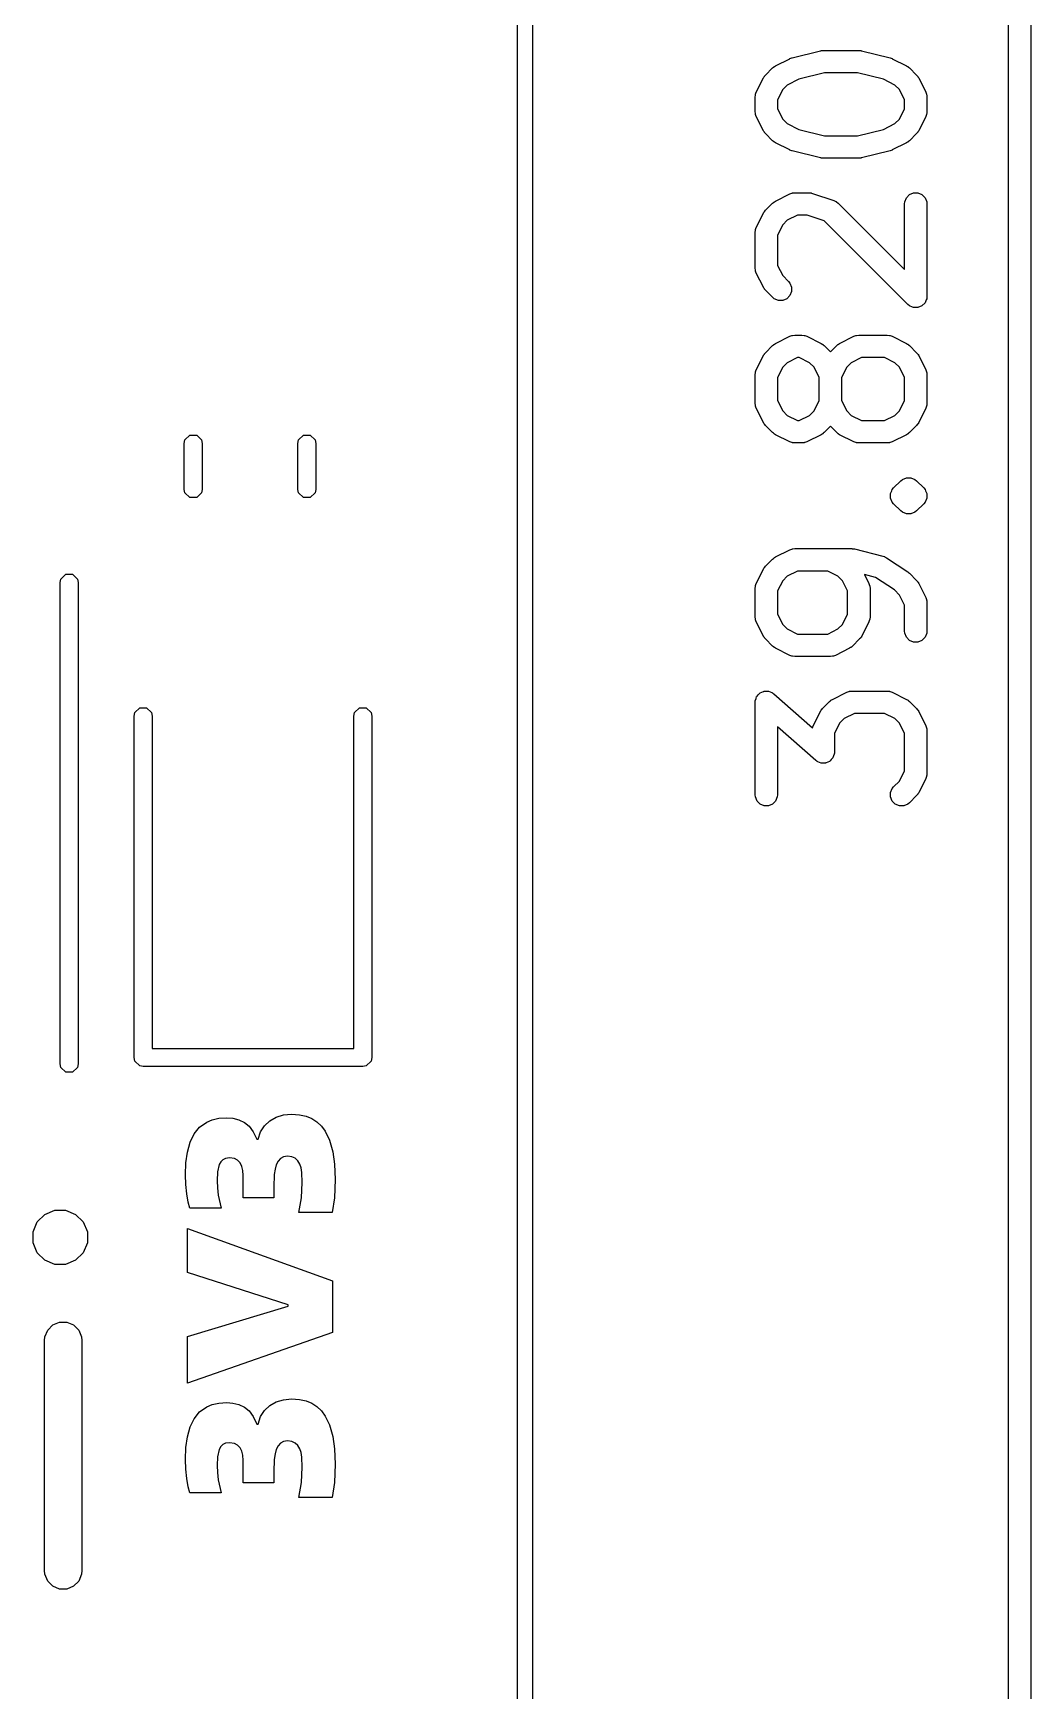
# Model space of a CAD drawing. Header units: inches. Extents: x 5.01 to 6.93, y -5.96 to -2.38.
# Drawn here: x 6.6392 to 6.9021, y -5.0615 to -4.6249 of the extents above; entities that cross this region are included whole.
import ezdxf

# ---------------------------------------------------------------- set-up
doc = ezdxf.new("R2010")
doc.units = ezdxf.units.IN
doc.header["$MEASUREMENT"] = 0
doc.layers.add('F.Silkscreen', color=41, linetype='CONTINUOUS', true_color=0xf2eda1)

msp = doc.modelspace()

# ---------------------------------------------------------------- linework, layer by layer
at = {"layer": 'F.Silkscreen', "linetype": 'CONTINUOUS'}
for p, q in [((6.76682, -5.43027), (6.76682, -2.47751)), ((6.77075, -2.47751), (6.77075, -5.43027)), ((6.89615, -5.41358), (6.89615, -3.87)), ((6.90206, -3.87), (6.90206, -5.41358)), ((6.83479, -4.63352), (6.83854, -4.63165)), ((6.83854, -4.63165), (6.83858, -4.63163)), ((6.83858, -4.63163), (6.8386, -4.63162)), ((6.8386, -4.63162), (6.83884, -4.63153)), ((6.83884, -4.63153), (6.83908, -4.63144)), ((6.83908, -4.63144), (6.8391, -4.63144)), ((6.8391, -4.63144), (6.83915, -4.63142)), ((6.83915, -4.63142), (6.84665, -4.62955)), ((6.84665, -4.62955), (6.84675, -4.62953)), ((6.84675, -4.62953), (6.84679, -4.62952)), ((6.84679, -4.62952), (6.847, -4.6295)), ((6.847, -4.6295), (6.84722, -4.62946)), ((6.84722, -4.62946), (6.84726, -4.62947)), ((6.84726, -4.62947), (6.84736, -4.62946)), ((6.84736, -4.62946), (6.85674, -4.62946)), ((6.85674, -4.62946), (6.85684, -4.62947)), ((6.85684, -4.62947), (6.85688, -4.62946)), ((6.85688, -4.62946), (6.8571, -4.6295)), ((6.8571, -4.6295), (6.85731, -4.62952)), ((6.85731, -4.62952), (6.85735, -4.62953)), ((6.85735, -4.62953), (6.85745, -4.62955)), ((6.85745, -4.62955), (6.86495, -4.63142)), ((6.86495, -4.63142), (6.86499, -4.63144)), ((6.86499, -4.63144), (6.86502, -4.63144)), ((6.86502, -4.63144), (6.86525, -4.63153)), ((6.86525, -4.63153), (6.8655, -4.63162)), ((6.8655, -4.63162), (6.86551, -4.63163)), ((6.86551, -4.63163), (6.86556, -4.63165)), ((6.86556, -4.63165), (6.86931, -4.63352)), ((6.82972, -4.64047), (6.8316, -4.63672)), ((6.8316, -4.63672), (6.83175, -4.63647)), ((6.83175, -4.63647), (6.83178, -4.6364)), ((6.83178, -4.6364), (6.83185, -4.63632)), ((6.83185, -4.63632), (6.83191, -4.63623)), ((6.83191, -4.63623), (6.83197, -4.63618)), ((6.83197, -4.63618), (6.83215, -4.63595)), ((6.83215, -4.63595), (6.83403, -4.63408)), ((6.83403, -4.63408), (6.83425, -4.63389)), ((6.83425, -4.63389), (6.8343, -4.63383)), ((6.8343, -4.63383), (6.83439, -4.63377)), ((6.83439, -4.63377), (6.83447, -4.63371)), ((6.83447, -4.63371), (6.83455, -4.63368)), ((6.83455, -4.63368), (6.83479, -4.63352)), ((6.84773, -4.63537), (6.84089, -4.63707)), ((6.85637, -4.63537), (6.84773, -4.63537)), ((6.8632, -4.63707), (6.85637, -4.63537)), ((6.86931, -4.63352), (6.86955, -4.63368)), ((6.86955, -4.63368), (6.86963, -4.63371)), ((6.86963, -4.63371), (6.86971, -4.63377)), ((6.86971, -4.63377), (6.8698, -4.63383)), ((6.8698, -4.63383), (6.86985, -4.63389)), ((6.86985, -4.63389), (6.87007, -4.63408)), ((6.87007, -4.63408), (6.87195, -4.63595)), ((6.87195, -4.63595), (6.87213, -4.63618)), ((6.87213, -4.63618), (6.87219, -4.63623)), ((6.87219, -4.63623), (6.87225, -4.63632)), ((6.87225, -4.63632), (6.87231, -4.6364)), ((6.87231, -4.6364), (6.87234, -4.63647)), ((6.87234, -4.63647), (6.8725, -4.63672)), ((6.8725, -4.63672), (6.87438, -4.64047)), ((6.82947, -4.64121), (6.82951, -4.64111)), ((6.82951, -4.64111), (6.82952, -4.64101)), ((6.82952, -4.64101), (6.82972, -4.64047)), ((6.83667, -4.63979), (6.83532, -4.64248)), ((6.83786, -4.63859), (6.83667, -4.63979)), ((6.84089, -4.63707), (6.83786, -4.63859)), ((6.86624, -4.63859), (6.8632, -4.63707)), ((6.86743, -4.63979), (6.86624, -4.63859)), ((6.86878, -4.64248), (6.86743, -4.63979)), ((6.87438, -4.64047), (6.87458, -4.64101)), ((6.87458, -4.64101), (6.87459, -4.64111)), ((6.87459, -4.64111), (6.87463, -4.64121)), ((6.82941, -4.64179), (6.82947, -4.64121)), ((6.82941, -4.64554), (6.82941, -4.64179)), ((6.83532, -4.64248), (6.83532, -4.64484)), ((6.83532, -4.64484), (6.83667, -4.64754)), ((6.86743, -4.64754), (6.86878, -4.64484)), ((6.86878, -4.64484), (6.86878, -4.64248)), ((6.87463, -4.64121), (6.87469, -4.64179)), ((6.87469, -4.64179), (6.87469, -4.64554)), ((6.82947, -4.64611), (6.82941, -4.64554)), ((6.82951, -4.64621), (6.82947, -4.64611)), ((6.82952, -4.64632), (6.82951, -4.64621)), ((6.82972, -4.64686), (6.82952, -4.64632)), ((6.8316, -4.65061), (6.82972, -4.64686)), ((6.83667, -4.64754), (6.83786, -4.64873)), ((6.83786, -4.64873), (6.84089, -4.65025)), ((6.8632, -4.65025), (6.86624, -4.64873)), ((6.86624, -4.64873), (6.86743, -4.64754)), ((6.87438, -4.64686), (6.8725, -4.65061)), ((6.87458, -4.64632), (6.87438, -4.64686)), ((6.87459, -4.64621), (6.87458, -4.64632)), ((6.87463, -4.64611), (6.87459, -4.64621)), ((6.87469, -4.64554), (6.87463, -4.64611)), ((6.83175, -4.65086), (6.8316, -4.65061)), ((6.83178, -4.65093), (6.83175, -4.65086)), ((6.83185, -4.65101), (6.83178, -4.65093)), ((6.83191, -4.6511), (6.83185, -4.65101)), ((6.83197, -4.65115), (6.83191, -4.6511)), ((6.83215, -4.65137), (6.83197, -4.65115)), ((6.83403, -4.65325), (6.83215, -4.65137)), ((6.83425, -4.65344), (6.83403, -4.65325)), ((6.8343, -4.65349), (6.83425, -4.65344)), ((6.83439, -4.65355), (6.8343, -4.65349)), ((6.83447, -4.65362), (6.83439, -4.65355)), ((6.83455, -4.65365), (6.83447, -4.65362)), ((6.83479, -4.6538), (6.83455, -4.65365)), ((6.83854, -4.65568), (6.83479, -4.6538)), ((6.84089, -4.65025), (6.84773, -4.65196)), ((6.84773, -4.65196), (6.85637, -4.65196)), ((6.85637, -4.65196), (6.8632, -4.65025)), ((6.86931, -4.6538), (6.86556, -4.65568)), ((6.86955, -4.65365), (6.86931, -4.6538)), ((6.86963, -4.65362), (6.86955, -4.65365)), ((6.86971, -4.65355), (6.86963, -4.65362)), ((6.8698, -4.65349), (6.86971, -4.65355)), ((6.86985, -4.65344), (6.8698, -4.65349)), ((6.87007, -4.65325), (6.86985, -4.65344)), ((6.87195, -4.65137), (6.87007, -4.65325)), ((6.87213, -4.65115), (6.87195, -4.65137)), ((6.87219, -4.6511), (6.87213, -4.65115)), ((6.87225, -4.65101), (6.87219, -4.6511)), ((6.87231, -4.65093), (6.87225, -4.65101)), ((6.87234, -4.65086), (6.87231, -4.65093)), ((6.8725, -4.65061), (6.87234, -4.65086)), ((6.83858, -4.65569), (6.83854, -4.65568)), ((6.8386, -4.65571), (6.83858, -4.65569)), ((6.83884, -4.65579), (6.8386, -4.65571)), ((6.83908, -4.65588), (6.83884, -4.65579)), ((6.8391, -4.65589), (6.83908, -4.65588)), ((6.83915, -4.6559), (6.8391, -4.65589)), ((6.84665, -4.65778), (6.83915, -4.6559)), ((6.84675, -4.65779), (6.84665, -4.65778)), ((6.84679, -4.65781), (6.84675, -4.65779)), ((6.847, -4.65783), (6.84679, -4.65781)), ((6.84722, -4.65786), (6.847, -4.65783)), ((6.84726, -4.65785), (6.84722, -4.65786)), ((6.84736, -4.65786), (6.84726, -4.65785)), ((6.85674, -4.65786), (6.84736, -4.65786)), ((6.85684, -4.65785), (6.85674, -4.65786)), ((6.85688, -4.65786), (6.85684, -4.65785)), ((6.8571, -4.65783), (6.85688, -4.65786)), ((6.85731, -4.65781), (6.8571, -4.65783)), ((6.85735, -4.65779), (6.85731, -4.65781)), ((6.85745, -4.65778), (6.85735, -4.65779)), ((6.86495, -4.6559), (6.85745, -4.65778)), ((6.86499, -4.65589), (6.86495, -4.6559)), ((6.86502, -4.65588), (6.86499, -4.65589)), ((6.86525, -4.65579), (6.86502, -4.65588)), ((6.8655, -4.65571), (6.86525, -4.65579)), ((6.86551, -4.65569), (6.8655, -4.65571)), ((6.86556, -4.65568), (6.86551, -4.65569)), ((6.83479, -4.66914), (6.83854, -4.66727)), ((6.83854, -4.66727), (6.83908, -4.66706)), ((6.83908, -4.66706), (6.83919, -4.66705)), ((6.83919, -4.66705), (6.83929, -4.66701)), ((6.83929, -4.66701), (6.83986, -4.66696)), ((6.83986, -4.66696), (6.84361, -4.66696)), ((6.84361, -4.66696), (6.8439, -4.66699)), ((6.8439, -4.66699), (6.84398, -4.66698)), ((6.84398, -4.66698), (6.84408, -4.667)), ((6.84408, -4.667), (6.84419, -4.66701)), ((6.84419, -4.66701), (6.84426, -4.66704)), ((6.84426, -4.66704), (6.84455, -4.66711)), ((6.84455, -4.66711), (6.85017, -4.66898)), ((6.87009, -4.66745), (6.87116, -4.66701)), ((6.87116, -4.66701), (6.87231, -4.66701)), ((6.87231, -4.66701), (6.87337, -4.66745)), ((6.83197, -4.6718), (6.83215, -4.67157)), ((6.83215, -4.67157), (6.83403, -4.6697)), ((6.83403, -4.6697), (6.83425, -4.66951)), ((6.83425, -4.66951), (6.8343, -4.66945)), ((6.8343, -4.66945), (6.83439, -4.6694)), ((6.83439, -4.6694), (6.83447, -4.66933)), ((6.83447, -4.66933), (6.83455, -4.6693)), ((6.83455, -4.6693), (6.83479, -4.66914)), ((6.85017, -4.66898), (6.8507, -4.66922)), ((6.8507, -4.66922), (6.85078, -4.66929)), ((6.85078, -4.66929), (6.85088, -4.66933)), ((6.85088, -4.66933), (6.85133, -4.6697)), ((6.85133, -4.6697), (6.86878, -4.68715)), ((6.86878, -4.66991), (6.86884, -4.66933)), ((6.86878, -4.68715), (6.86878, -4.66991)), ((6.86884, -4.66933), (6.86928, -4.66827)), ((6.86928, -4.66827), (6.87009, -4.66745)), ((6.87337, -4.66745), (6.87419, -4.66827)), ((6.87419, -4.66827), (6.87463, -4.66933)), ((6.87463, -4.66933), (6.87469, -4.66991)), ((6.87469, -4.66991), (6.87469, -4.69428)), ((6.82972, -4.67609), (6.8316, -4.67234)), ((6.8316, -4.67234), (6.83175, -4.67209)), ((6.83175, -4.67209), (6.83178, -4.67202)), ((6.83178, -4.67202), (6.83185, -4.67194)), ((6.83185, -4.67194), (6.83191, -4.67185)), ((6.83191, -4.67185), (6.83197, -4.6718)), ((6.83667, -4.67541), (6.83532, -4.67811)), ((6.83786, -4.67421), (6.83667, -4.67541)), ((6.84056, -4.67286), (6.83786, -4.67421)), ((6.84313, -4.67286), (6.84056, -4.67286)), ((6.84764, -4.67436), (6.84313, -4.67286)), ((6.86965, -4.69637), (6.84764, -4.67436)), ((6.82941, -4.67741), (6.82947, -4.67683)), ((6.82941, -4.68678), (6.82941, -4.67741)), ((6.82947, -4.67683), (6.82951, -4.67673)), ((6.82951, -4.67673), (6.82952, -4.67663)), ((6.82952, -4.67663), (6.82972, -4.67609)), ((6.83532, -4.67811), (6.83532, -4.68609)), ((6.82947, -4.68736), (6.82941, -4.68678)), ((6.82951, -4.68746), (6.82947, -4.68736)), ((6.82952, -4.68756), (6.82951, -4.68746)), ((6.82972, -4.6881), (6.82952, -4.68756)), ((6.8316, -4.69185), (6.82972, -4.6881)), ((6.83532, -4.68609), (6.83667, -4.68878)), ((6.83667, -4.68878), (6.8382, -4.69032)), ((6.83175, -4.6921), (6.8316, -4.69185)), ((6.83178, -4.69217), (6.83175, -4.6921)), ((6.83185, -4.69225), (6.83178, -4.69217)), ((6.83191, -4.69234), (6.83185, -4.69225)), ((6.83197, -4.69239), (6.83191, -4.69234)), ((6.83215, -4.69262), (6.83197, -4.69239)), ((6.83403, -4.69449), (6.83215, -4.69262)), ((6.8382, -4.69032), (6.83857, -4.69077)), ((6.83857, -4.69077), (6.83901, -4.69183)), ((6.83901, -4.69298), (6.83857, -4.69405)), ((6.83901, -4.69183), (6.83901, -4.69298)), ((6.83447, -4.69486), (6.83403, -4.69449)), ((6.83554, -4.6953), (6.83447, -4.69486)), ((6.83669, -4.6953), (6.83554, -4.6953)), ((6.83775, -4.69486), (6.83669, -4.6953)), ((6.83857, -4.69405), (6.83775, -4.69486)), ((6.87009, -4.69674), (6.86965, -4.69637)), ((6.87085, -4.69705), (6.87009, -4.69674)), ((6.87116, -4.69718), (6.87085, -4.69705)), ((6.87231, -4.69718), (6.87116, -4.69718)), ((6.87116, -4.69718), (6.87116, -4.69718)), ((6.87337, -4.69674), (6.87231, -4.69718)), ((6.87419, -4.69592), (6.87337, -4.69674)), ((6.8745, -4.69517), (6.87419, -4.69592)), ((6.87463, -4.69486), (6.8745, -4.69517)), ((6.87469, -4.69428), (6.87463, -4.69486)), ((6.83455, -4.70679), (6.83479, -4.70664)), ((6.83479, -4.70664), (6.83854, -4.70476)), ((6.83854, -4.70476), (6.83908, -4.70456)), ((6.83908, -4.70456), (6.83919, -4.70455)), ((6.83919, -4.70455), (6.83929, -4.70451)), ((6.83929, -4.70451), (6.83986, -4.70445)), ((6.83986, -4.70445), (6.84174, -4.70445)), ((6.84174, -4.70445), (6.84231, -4.70451)), ((6.84231, -4.70451), (6.84241, -4.70455)), ((6.84241, -4.70455), (6.84252, -4.70456)), ((6.84252, -4.70456), (6.84306, -4.70476)), ((6.84306, -4.70476), (6.84681, -4.70664)), ((6.84681, -4.70664), (6.84706, -4.70679)), ((6.85142, -4.70679), (6.85167, -4.70664)), ((6.85167, -4.70664), (6.85542, -4.70476)), ((6.85542, -4.70476), (6.85596, -4.70456)), ((6.85596, -4.70456), (6.85606, -4.70455)), ((6.85606, -4.70455), (6.85616, -4.70451)), ((6.85616, -4.70451), (6.85674, -4.70445)), ((6.85674, -4.70445), (6.86424, -4.70445)), ((6.86424, -4.70445), (6.86481, -4.70451)), ((6.86481, -4.70451), (6.86491, -4.70455)), ((6.86491, -4.70455), (6.86502, -4.70456)), ((6.86502, -4.70456), (6.86556, -4.70476)), ((6.86556, -4.70476), (6.86931, -4.70664)), ((6.86931, -4.70664), (6.86955, -4.70679)), ((6.82972, -4.71358), (6.8316, -4.70983)), ((6.8316, -4.70983), (6.83175, -4.70959)), ((6.83175, -4.70959), (6.83178, -4.70951)), ((6.83178, -4.70951), (6.83185, -4.70943)), ((6.83185, -4.70943), (6.83191, -4.70934)), ((6.83191, -4.70934), (6.83197, -4.70929)), ((6.83197, -4.70929), (6.83215, -4.70907)), ((6.83215, -4.70907), (6.83403, -4.70719)), ((6.83403, -4.70719), (6.83425, -4.70701)), ((6.83425, -4.70701), (6.8343, -4.70695)), ((6.8343, -4.70695), (6.83439, -4.70689)), ((6.83439, -4.70689), (6.83447, -4.70682)), ((6.83447, -4.70682), (6.83455, -4.70679)), ((6.84056, -4.71036), (6.83786, -4.71171)), ((6.84104, -4.71036), (6.84056, -4.71036)), ((6.84374, -4.71171), (6.84104, -4.71036)), ((6.84706, -4.70679), (6.84713, -4.70682)), ((6.84713, -4.70682), (6.84721, -4.70689)), ((6.84721, -4.70689), (6.8473, -4.70695)), ((6.8473, -4.70695), (6.84735, -4.70701)), ((6.84735, -4.70701), (6.84758, -4.70719)), ((6.84758, -4.70719), (6.84924, -4.70885)), ((6.84924, -4.70885), (6.8509, -4.70719)), ((6.8509, -4.70719), (6.85113, -4.70701)), ((6.85113, -4.70701), (6.85118, -4.70695)), ((6.85118, -4.70695), (6.85127, -4.70689)), ((6.85127, -4.70689), (6.85135, -4.70682)), ((6.85135, -4.70682), (6.85142, -4.70679)), ((6.85743, -4.71036), (6.85474, -4.71171)), ((6.86354, -4.71036), (6.85743, -4.71036)), ((6.86624, -4.71171), (6.86354, -4.71036)), ((6.86955, -4.70679), (6.86963, -4.70682)), ((6.86963, -4.70682), (6.86971, -4.70689)), ((6.86971, -4.70689), (6.8698, -4.70695)), ((6.8698, -4.70695), (6.86985, -4.70701)), ((6.86985, -4.70701), (6.87007, -4.70719)), ((6.87007, -4.70719), (6.87195, -4.70907)), ((6.87195, -4.70907), (6.87213, -4.70929)), ((6.87213, -4.70929), (6.87219, -4.70934)), ((6.87219, -4.70934), (6.87225, -4.70943)), ((6.87225, -4.70943), (6.87231, -4.70951)), ((6.87231, -4.70951), (6.87234, -4.70959)), ((6.87234, -4.70959), (6.8725, -4.70983)), ((6.8725, -4.70983), (6.87438, -4.71358)), ((6.82941, -4.7149), (6.82947, -4.71433)), ((6.82941, -4.7224), (6.82941, -4.7149)), ((6.82947, -4.71433), (6.82951, -4.71423)), ((6.82951, -4.71423), (6.82952, -4.71412)), ((6.82952, -4.71412), (6.82972, -4.71358)), ((6.83667, -4.7129), (6.83532, -4.7156)), ((6.83786, -4.71171), (6.83667, -4.7129)), ((6.84494, -4.7129), (6.84374, -4.71171)), ((6.84628, -4.7156), (6.84494, -4.7129)), ((6.85354, -4.7129), (6.85219, -4.7156)), ((6.85474, -4.71171), (6.85354, -4.7129)), ((6.86743, -4.7129), (6.86624, -4.71171)), ((6.86878, -4.7156), (6.86743, -4.7129)), ((6.87438, -4.71358), (6.87458, -4.71412)), ((6.87458, -4.71412), (6.87459, -4.71423)), ((6.87459, -4.71423), (6.87463, -4.71433)), ((6.87463, -4.71433), (6.87469, -4.7149)), ((6.87469, -4.7149), (6.87469, -4.7224)), ((6.83532, -4.7156), (6.83532, -4.72171)), ((6.84628, -4.72171), (6.84628, -4.7156)), ((6.85219, -4.7156), (6.85219, -4.72171)), ((6.86878, -4.72171), (6.86878, -4.7156)), ((6.82947, -4.72298), (6.82941, -4.7224)), ((6.82951, -4.72308), (6.82947, -4.72298)), ((6.82952, -4.72318), (6.82951, -4.72308)), ((6.82972, -4.72372), (6.82952, -4.72318)), ((6.8316, -4.72747), (6.82972, -4.72372)), ((6.83532, -4.72171), (6.83667, -4.7244)), ((6.84494, -4.7244), (6.84628, -4.72171)), ((6.85219, -4.72171), (6.85354, -4.7244)), ((6.86743, -4.7244), (6.86878, -4.72171)), ((6.87438, -4.72372), (6.8725, -4.72747)), ((6.87458, -4.72318), (6.87438, -4.72372)), ((6.87459, -4.72308), (6.87458, -4.72318)), ((6.87463, -4.72298), (6.87459, -4.72308)), ((6.87469, -4.7224), (6.87463, -4.72298)), ((6.83175, -4.72772), (6.8316, -4.72747)), ((6.83178, -4.72779), (6.83175, -4.72772)), ((6.83185, -4.72787), (6.83178, -4.72779)), ((6.83191, -4.72796), (6.83185, -4.72787)), ((6.83197, -4.72801), (6.83191, -4.72796)), ((6.83215, -4.72824), (6.83197, -4.72801)), ((6.83403, -4.73012), (6.83215, -4.72824)), ((6.83667, -4.7244), (6.83786, -4.7256)), ((6.83786, -4.7256), (6.84056, -4.72695)), ((6.84056, -4.72695), (6.84104, -4.72695)), ((6.84104, -4.72695), (6.84374, -4.7256)), ((6.84374, -4.7256), (6.84494, -4.7244)), ((6.84924, -4.72845), (6.84758, -4.73012)), ((6.8509, -4.73012), (6.84924, -4.72845)), ((6.85354, -4.7244), (6.85474, -4.7256)), ((6.85474, -4.7256), (6.85743, -4.72695)), ((6.85743, -4.72695), (6.86354, -4.72695)), ((6.86354, -4.72695), (6.86624, -4.7256)), ((6.86624, -4.7256), (6.86743, -4.7244)), ((6.87195, -4.72824), (6.87007, -4.73012)), ((6.87213, -4.72801), (6.87195, -4.72824)), ((6.87219, -4.72796), (6.87213, -4.72801)), ((6.87225, -4.72787), (6.87219, -4.72796)), ((6.87231, -4.72779), (6.87225, -4.72787)), ((6.87234, -4.72772), (6.87231, -4.72779)), ((6.8725, -4.72747), (6.87234, -4.72772)), ((6.67902, -4.73298), (6.6792, -4.73207)), ((6.6792, -4.73207), (6.68048, -4.73079)), ((6.68048, -4.73079), (6.68229, -4.73079)), ((6.68229, -4.73079), (6.68357, -4.73207)), ((6.68357, -4.73207), (6.68375, -4.73298)), ((6.70894, -4.73298), (6.70912, -4.73207)), ((6.70912, -4.73207), (6.7104, -4.73079)), ((6.7104, -4.73079), (6.71221, -4.73079)), ((6.71221, -4.73079), (6.71349, -4.73207)), ((6.71349, -4.73207), (6.71367, -4.73298)), ((6.83425, -4.7303), (6.83403, -4.73012)), ((6.8343, -4.73036), (6.83425, -4.7303)), ((6.83439, -4.73042), (6.8343, -4.73036)), ((6.83447, -4.73048), (6.83439, -4.73042)), ((6.83455, -4.73051), (6.83447, -4.73048)), ((6.83479, -4.73067), (6.83455, -4.73051)), ((6.83854, -4.73254), (6.83479, -4.73067)), ((6.83908, -4.73275), (6.83854, -4.73254)), ((6.83919, -4.73276), (6.83908, -4.73275)), ((6.83929, -4.7328), (6.83919, -4.73276)), ((6.83986, -4.73285), (6.83929, -4.7328)), ((6.84231, -4.7328), (6.84174, -4.73285)), ((6.84241, -4.73276), (6.84231, -4.7328)), ((6.84252, -4.73275), (6.84241, -4.73276)), ((6.84306, -4.73254), (6.84252, -4.73275)), ((6.84681, -4.73067), (6.84306, -4.73254)), ((6.84706, -4.73051), (6.84681, -4.73067)), ((6.84713, -4.73048), (6.84706, -4.73051)), ((6.84721, -4.73042), (6.84713, -4.73048)), ((6.8473, -4.73036), (6.84721, -4.73042)), ((6.84735, -4.7303), (6.8473, -4.73036)), ((6.84758, -4.73012), (6.84735, -4.7303)), ((6.85113, -4.7303), (6.8509, -4.73012)), ((6.85118, -4.73036), (6.85113, -4.7303)), ((6.85127, -4.73042), (6.85118, -4.73036)), ((6.85135, -4.73048), (6.85127, -4.73042)), ((6.85142, -4.73051), (6.85135, -4.73048)), ((6.85167, -4.73067), (6.85142, -4.73051)), ((6.85542, -4.73254), (6.85167, -4.73067)), ((6.85596, -4.73275), (6.85542, -4.73254)), ((6.85606, -4.73276), (6.85596, -4.73275)), ((6.85616, -4.7328), (6.85606, -4.73276)), ((6.85674, -4.73285), (6.85616, -4.7328)), ((6.86481, -4.7328), (6.86424, -4.73285)), ((6.86491, -4.73276), (6.86481, -4.7328)), ((6.86502, -4.73275), (6.86491, -4.73276)), ((6.86556, -4.73254), (6.86502, -4.73275)), ((6.86931, -4.73067), (6.86556, -4.73254)), ((6.86955, -4.73051), (6.86931, -4.73067)), ((6.86963, -4.73048), (6.86955, -4.73051)), ((6.86971, -4.73042), (6.86963, -4.73048)), ((6.8698, -4.73036), (6.86971, -4.73042)), ((6.86985, -4.7303), (6.8698, -4.73036)), ((6.87007, -4.73012), (6.86985, -4.7303)), ((6.67902, -4.74508), (6.67902, -4.73298)), ((6.68375, -4.73298), (6.68375, -4.74508)), ((6.70894, -4.74508), (6.70894, -4.73298)), ((6.71367, -4.73298), (6.71367, -4.74508)), ((6.84174, -4.73285), (6.83986, -4.73285)), ((6.86424, -4.73285), (6.85674, -4.73285)), ((6.6792, -4.74598), (6.67902, -4.74508)), ((6.68375, -4.74508), (6.68357, -4.74598)), ((6.70912, -4.74598), (6.70894, -4.74508)), ((6.71367, -4.74508), (6.71349, -4.74598)), ((6.86509, -4.7462), (6.86539, -4.74548)), ((6.86539, -4.74548), (6.86553, -4.74513)), ((6.86553, -4.74513), (6.8659, -4.74469)), ((6.86553, -4.74513), (6.86553, -4.74513)), ((6.8659, -4.74469), (6.86777, -4.74281)), ((6.86777, -4.74281), (6.86822, -4.74244)), ((6.86822, -4.74244), (6.86928, -4.742)), ((6.86928, -4.742), (6.87044, -4.742)), ((6.87044, -4.742), (6.8715, -4.74244)), ((6.8715, -4.74244), (6.8715, -4.74244)), ((6.8715, -4.74244), (6.87195, -4.74281)), ((6.87195, -4.74281), (6.87382, -4.74469)), ((6.87382, -4.74469), (6.87419, -4.74513)), ((6.87419, -4.74513), (6.87433, -4.74548)), ((6.87433, -4.74548), (6.87463, -4.7462)), ((6.68048, -4.74726), (6.6792, -4.74598)), ((6.68229, -4.74726), (6.68048, -4.74726)), ((6.68357, -4.74598), (6.68229, -4.74726)), ((6.7104, -4.74726), (6.70912, -4.74598)), ((6.71221, -4.74726), (6.7104, -4.74726)), ((6.71349, -4.74598), (6.71221, -4.74726)), ((6.86509, -4.74735), (6.86509, -4.7462)), ((6.86553, -4.74842), (6.86509, -4.74735)), ((6.8659, -4.74886), (6.86553, -4.74842)), ((6.86553, -4.74842), (6.86553, -4.74842)), ((6.86777, -4.75074), (6.8659, -4.74886)), ((6.87382, -4.74886), (6.87195, -4.75074)), ((6.87419, -4.74842), (6.87382, -4.74886)), ((6.87463, -4.74735), (6.87419, -4.74842)), ((6.87463, -4.7462), (6.87463, -4.74735)), ((6.86822, -4.7511), (6.86777, -4.75074)), ((6.86928, -4.75155), (6.86822, -4.7511)), ((6.87044, -4.75155), (6.86928, -4.75155)), ((6.8715, -4.7511), (6.87044, -4.75155)), ((6.87195, -4.75074), (6.8715, -4.7511)), ((6.83403, -4.76343), (6.83425, -4.76325)), ((6.83425, -4.76325), (6.8343, -4.76319)), ((6.8343, -4.76319), (6.83439, -4.76313)), ((6.83439, -4.76313), (6.83447, -4.76307)), ((6.83447, -4.76307), (6.83455, -4.76304)), ((6.83455, -4.76304), (6.83479, -4.76288)), ((6.83479, -4.76288), (6.83854, -4.76101)), ((6.83854, -4.76101), (6.83908, -4.7608)), ((6.83908, -4.7608), (6.83919, -4.76079)), ((6.83919, -4.76079), (6.83929, -4.76075)), ((6.83929, -4.76075), (6.83986, -4.76069)), ((6.83986, -4.76069), (6.85486, -4.76069)), ((6.85486, -4.76069), (6.85496, -4.7607)), ((6.85496, -4.7607), (6.855, -4.7607)), ((6.855, -4.7607), (6.85522, -4.76073)), ((6.85522, -4.76073), (6.85544, -4.76075)), ((6.85544, -4.76075), (6.85548, -4.76077)), ((6.85548, -4.76077), (6.85558, -4.76078)), ((6.85558, -4.76078), (6.86308, -4.76266)), ((6.86308, -4.76266), (6.86342, -4.76278)), ((6.86342, -4.76278), (6.86349, -4.76279)), ((6.86349, -4.76279), (6.86355, -4.76283)), ((6.86355, -4.76283), (6.86362, -4.76285)), ((6.86362, -4.76285), (6.86368, -4.7629)), ((6.86368, -4.7629), (6.864, -4.76307)), ((6.864, -4.76307), (6.86962, -4.76682)), ((6.64652, -4.76873), (6.6478, -4.76745)), ((6.6478, -4.76745), (6.64961, -4.76745)), ((6.64961, -4.76745), (6.65089, -4.76873)), ((6.82972, -4.76983), (6.8316, -4.76608)), ((6.8316, -4.76608), (6.83175, -4.76583)), ((6.83175, -4.76583), (6.83178, -4.76576)), ((6.83178, -4.76576), (6.83185, -4.76568)), ((6.83185, -4.76568), (6.83191, -4.76559)), ((6.83191, -4.76559), (6.83197, -4.76554)), ((6.83197, -4.76554), (6.83215, -4.76531)), ((6.83215, -4.76531), (6.83403, -4.76343)), ((6.84056, -4.7666), (6.83786, -4.76795)), ((6.84854, -4.7666), (6.84056, -4.7666)), ((6.85124, -4.76795), (6.84854, -4.7666)), ((6.86115, -4.76826), (6.85823, -4.76753)), ((6.85823, -4.76753), (6.85938, -4.76983)), ((6.86962, -4.76682), (6.86962, -4.76682)), ((6.86962, -4.76682), (6.86963, -4.76682)), ((6.86963, -4.76682), (6.86984, -4.767)), ((6.86984, -4.767), (6.87007, -4.76718)), ((6.87007, -4.76718), (6.87007, -4.76718)), ((6.87007, -4.76718), (6.87007, -4.76718)), ((6.87007, -4.76718), (6.87195, -4.76906)), ((6.64634, -4.76964), (6.64652, -4.76873)), ((6.64634, -4.89641), (6.64634, -4.76964)), ((6.65089, -4.76873), (6.65107, -4.76964)), ((6.65107, -4.76964), (6.65107, -4.89641)), ((6.82941, -4.77115), (6.82947, -4.77057)), ((6.82941, -4.77865), (6.82941, -4.77115)), ((6.82947, -4.77057), (6.82951, -4.77047)), ((6.82951, -4.77047), (6.82952, -4.77037)), ((6.82952, -4.77037), (6.82972, -4.76983)), ((6.83667, -4.76915), (6.83532, -4.77184)), ((6.83532, -4.77184), (6.83532, -4.77795)), ((6.83786, -4.76795), (6.83667, -4.76915)), ((6.85243, -4.76915), (6.85124, -4.76795)), ((6.85378, -4.77184), (6.85243, -4.76915)), ((6.85378, -4.77795), (6.85378, -4.77184)), ((6.85938, -4.76983), (6.85958, -4.77037)), ((6.85958, -4.77037), (6.85959, -4.77047)), ((6.85959, -4.77047), (6.85963, -4.77057)), ((6.85963, -4.77057), (6.85969, -4.77115)), ((6.85969, -4.77115), (6.85969, -4.77865)), ((6.8661, -4.77157), (6.86115, -4.76826)), ((6.86743, -4.7729), (6.8661, -4.77157)), ((6.87195, -4.76906), (6.87213, -4.76929)), ((6.87213, -4.76929), (6.87219, -4.76934)), ((6.87219, -4.76934), (6.87225, -4.76943)), ((6.87225, -4.76943), (6.87231, -4.76951)), ((6.87231, -4.76951), (6.87234, -4.76958)), ((6.87234, -4.76958), (6.8725, -4.76983)), ((6.8725, -4.76983), (6.87438, -4.77358)), ((6.86878, -4.77559), (6.86743, -4.7729)), ((6.86878, -4.7824), (6.86878, -4.77559)), ((6.87438, -4.77358), (6.87458, -4.77412)), ((6.87458, -4.77412), (6.87459, -4.77422)), ((6.87459, -4.77422), (6.87463, -4.77432)), ((6.87463, -4.77432), (6.87469, -4.7749)), ((6.87469, -4.7749), (6.87469, -4.7824)), ((6.82947, -4.77922), (6.82941, -4.77865)), ((6.82951, -4.77932), (6.82947, -4.77922)), ((6.82952, -4.77943), (6.82951, -4.77932)), ((6.82972, -4.77997), (6.82952, -4.77943)), ((6.8316, -4.78372), (6.82972, -4.77997)), ((6.83532, -4.77795), (6.83667, -4.78065)), ((6.83667, -4.78065), (6.83786, -4.78184)), ((6.85124, -4.78184), (6.85243, -4.78065)), ((6.85243, -4.78065), (6.85378, -4.77795)), ((6.85938, -4.77997), (6.8575, -4.78372)), ((6.85958, -4.77943), (6.85938, -4.77997)), ((6.85959, -4.77932), (6.85958, -4.77943)), ((6.85963, -4.77922), (6.85959, -4.77932)), ((6.85969, -4.77865), (6.85963, -4.77922)), ((6.83175, -4.78396), (6.8316, -4.78372)), ((6.83178, -4.78404), (6.83175, -4.78396)), ((6.83185, -4.78412), (6.83178, -4.78404)), ((6.83191, -4.78421), (6.83185, -4.78412)), ((6.83197, -4.78426), (6.83191, -4.78421)), ((6.83215, -4.78448), (6.83197, -4.78426)), ((6.83403, -4.78636), (6.83215, -4.78448)), ((6.83786, -4.78184), (6.84056, -4.78319)), ((6.84056, -4.78319), (6.84854, -4.78319)), ((6.84854, -4.78319), (6.85124, -4.78184)), ((6.85695, -4.78448), (6.85507, -4.78636)), ((6.85714, -4.78426), (6.85695, -4.78448)), ((6.85719, -4.78421), (6.85714, -4.78426)), ((6.85725, -4.78412), (6.85719, -4.78421)), ((6.85732, -4.78404), (6.85725, -4.78412)), ((6.85735, -4.78396), (6.85732, -4.78404)), ((6.8575, -4.78372), (6.85735, -4.78396)), ((6.86884, -4.78297), (6.86878, -4.7824)), ((6.86928, -4.78404), (6.86884, -4.78297)), ((6.87009, -4.78485), (6.86928, -4.78404)), ((6.87116, -4.78529), (6.87009, -4.78485)), ((6.87337, -4.78485), (6.87231, -4.78529)), ((6.87419, -4.78404), (6.87337, -4.78485)), ((6.87463, -4.78297), (6.87419, -4.78404)), ((6.87469, -4.7824), (6.87463, -4.78297)), ((6.83425, -4.78654), (6.83403, -4.78636)), ((6.8343, -4.7866), (6.83425, -4.78654)), ((6.83439, -4.78666), (6.8343, -4.7866)), ((6.83447, -4.78673), (6.83439, -4.78666)), ((6.83455, -4.78675), (6.83447, -4.78673)), ((6.83479, -4.78691), (6.83455, -4.78675)), ((6.83854, -4.78879), (6.83479, -4.78691)), ((6.83908, -4.78899), (6.83854, -4.78879)), ((6.83919, -4.789), (6.83908, -4.78899)), ((6.83929, -4.78904), (6.83919, -4.789)), ((6.83986, -4.7891), (6.83929, -4.78904)), ((6.84924, -4.7891), (6.83986, -4.7891)), ((6.84981, -4.78904), (6.84924, -4.7891)), ((6.84991, -4.789), (6.84981, -4.78904)), ((6.85002, -4.78899), (6.84991, -4.789)), ((6.85056, -4.78879), (6.85002, -4.78899)), ((6.85431, -4.78691), (6.85056, -4.78879)), ((6.85456, -4.78675), (6.85431, -4.78691)), ((6.85463, -4.78673), (6.85456, -4.78675)), ((6.85471, -4.78666), (6.85463, -4.78673)), ((6.8548, -4.7866), (6.85471, -4.78666)), ((6.85485, -4.78654), (6.8548, -4.7866)), ((6.85507, -4.78636), (6.85485, -4.78654)), ((6.87231, -4.78529), (6.87116, -4.78529)), ((6.83117, -4.7985), (6.8316, -4.79829)), ((6.8316, -4.79829), (6.8317, -4.79828)), ((6.8317, -4.79828), (6.83179, -4.79825)), ((6.83179, -4.79825), (6.83227, -4.79825)), ((6.83227, -4.79825), (6.83275, -4.79822)), ((6.83275, -4.79822), (6.83284, -4.79825)), ((6.83284, -4.79825), (6.83294, -4.79825)), ((6.83294, -4.79825), (6.83338, -4.79843)), ((6.85354, -4.7985), (6.85408, -4.7983)), ((6.85408, -4.7983), (6.85419, -4.79829)), ((6.85419, -4.79829), (6.85429, -4.79825)), ((6.85429, -4.79825), (6.85486, -4.79819)), ((6.85486, -4.79819), (6.86424, -4.79819)), ((6.86424, -4.79819), (6.86481, -4.79825)), ((6.86481, -4.79825), (6.86491, -4.79829)), ((6.86491, -4.79829), (6.86502, -4.7983)), ((6.86502, -4.7983), (6.86556, -4.7985)), ((6.66601, -4.80387), (6.66729, -4.80259)), ((6.66729, -4.80259), (6.6691, -4.80259)), ((6.6691, -4.80259), (6.67038, -4.80387)), ((6.72389, -4.80387), (6.72516, -4.80259)), ((6.72516, -4.80259), (6.72697, -4.80259)), ((6.72697, -4.80259), (6.72825, -4.80387)), ((6.82941, -4.80114), (6.82944, -4.80084)), ((6.82941, -4.82551), (6.82941, -4.80114)), ((6.82944, -4.80076), (6.82945, -4.80071)), ((6.82944, -4.80084), (6.82944, -4.80076)), ((6.82945, -4.80071), (6.82947, -4.80057)), ((6.82947, -4.80057), (6.82965, -4.80012)), ((6.82965, -4.80012), (6.82981, -4.79967)), ((6.82981, -4.79967), (6.82987, -4.79959)), ((6.82987, -4.79959), (6.82991, -4.7995)), ((6.82991, -4.7995), (6.83025, -4.79916)), ((6.83025, -4.79916), (6.83056, -4.7988)), ((6.83056, -4.7988), (6.83065, -4.79876)), ((6.83065, -4.79876), (6.83072, -4.79869)), ((6.83072, -4.79869), (6.83117, -4.7985)), ((6.83338, -4.79843), (6.83384, -4.79858)), ((6.83384, -4.79858), (6.83395, -4.79867)), ((6.83395, -4.79867), (6.834, -4.79869)), ((6.834, -4.79869), (6.83406, -4.79874)), ((6.83406, -4.79874), (6.83431, -4.79892)), ((6.83431, -4.79892), (6.84452, -4.80785)), ((6.84715, -4.8028), (6.84902, -4.80093)), ((6.84902, -4.80093), (6.84925, -4.80074)), ((6.84925, -4.80074), (6.8493, -4.80069)), ((6.8493, -4.80069), (6.84939, -4.80063)), ((6.84939, -4.80063), (6.84947, -4.80056)), ((6.84947, -4.80056), (6.84954, -4.80053)), ((6.84954, -4.80053), (6.84979, -4.80038)), ((6.84979, -4.80038), (6.85354, -4.7985)), ((6.86556, -4.7985), (6.86931, -4.80038)), ((6.86931, -4.80038), (6.86955, -4.80053)), ((6.86955, -4.80053), (6.86963, -4.80056)), ((6.86963, -4.80056), (6.86971, -4.80063)), ((6.86971, -4.80063), (6.8698, -4.80069)), ((6.8698, -4.80069), (6.86985, -4.80074)), ((6.86985, -4.80074), (6.87007, -4.80093)), ((6.87007, -4.80093), (6.87195, -4.8028)), ((6.66583, -4.80477), (6.66601, -4.80387)), ((6.66583, -4.89473), (6.66583, -4.80477)), ((6.67038, -4.80387), (6.67056, -4.80477)), ((6.67056, -4.80477), (6.67056, -4.89237)), ((6.72371, -4.80477), (6.72389, -4.80387)), ((6.72371, -4.89237), (6.72371, -4.80477)), ((6.72825, -4.80387), (6.72843, -4.80477)), ((6.72843, -4.80477), (6.72843, -4.89473)), ((6.84472, -4.80732), (6.8466, -4.80357)), ((6.8466, -4.80357), (6.84675, -4.80332)), ((6.84675, -4.80332), (6.84678, -4.80325)), ((6.84678, -4.80325), (6.84685, -4.80317)), ((6.84685, -4.80317), (6.8469, -4.80308)), ((6.8469, -4.80308), (6.84696, -4.80303)), ((6.84696, -4.80303), (6.84715, -4.8028)), ((6.85166, -4.80664), (6.85032, -4.80934)), ((6.85286, -4.80544), (6.85166, -4.80664)), ((6.85556, -4.8041), (6.85286, -4.80544)), ((6.86354, -4.8041), (6.85556, -4.8041)), ((6.86624, -4.80544), (6.86354, -4.8041)), ((6.86743, -4.80664), (6.86624, -4.80544)), ((6.86878, -4.80934), (6.86743, -4.80664)), ((6.87195, -4.8028), (6.87213, -4.80303)), ((6.87213, -4.80303), (6.87219, -4.80308)), ((6.87219, -4.80308), (6.87225, -4.80317)), ((6.87225, -4.80317), (6.87231, -4.80325)), ((6.87231, -4.80325), (6.87234, -4.80332)), ((6.87234, -4.80332), (6.8725, -4.80357)), ((6.8725, -4.80357), (6.87438, -4.80732)), ((6.84542, -4.81649), (6.83532, -4.80765)), ((6.83532, -4.80765), (6.83532, -4.82551)), ((6.84452, -4.80785), (6.84472, -4.80732)), ((6.85032, -4.80934), (6.85032, -4.81427)), ((6.86878, -4.81919), (6.86878, -4.80934)), ((6.87438, -4.80732), (6.87458, -4.80786)), ((6.87458, -4.80786), (6.87459, -4.80797)), ((6.87459, -4.80797), (6.87463, -4.80807)), ((6.87463, -4.80807), (6.87469, -4.80864)), ((6.87469, -4.80864), (6.87469, -4.81989)), ((6.84992, -4.81574), (6.84986, -4.81581)), ((6.85007, -4.81529), (6.84992, -4.81574)), ((6.85026, -4.81484), (6.85007, -4.81529)), ((6.85027, -4.8147), (6.85026, -4.81484)), ((6.85029, -4.81465), (6.85027, -4.8147)), ((6.85032, -4.81427), (6.85029, -4.81457)), ((6.85029, -4.81457), (6.85029, -4.81465)), ((6.84567, -4.81667), (6.84542, -4.81649)), ((6.84572, -4.81672), (6.84567, -4.81667)), ((6.84577, -4.81674), (6.84572, -4.81672)), ((6.84589, -4.81683), (6.84577, -4.81674)), ((6.84634, -4.81698), (6.84589, -4.81683)), ((6.84679, -4.81716), (6.84634, -4.81698)), ((6.84689, -4.81716), (6.84679, -4.81716)), ((6.84698, -4.81719), (6.84689, -4.81716)), ((6.84746, -4.81716), (6.84698, -4.81719)), ((6.84794, -4.81716), (6.84746, -4.81716)), ((6.84803, -4.81712), (6.84794, -4.81716)), ((6.84813, -4.81712), (6.84803, -4.81712)), ((6.84856, -4.8169), (6.84813, -4.81712)), ((6.849, -4.81672), (6.84856, -4.8169)), ((6.84907, -4.81665), (6.849, -4.81672)), ((6.84916, -4.81661), (6.84907, -4.81665)), ((6.84948, -4.81625), (6.84916, -4.81661)), ((6.84982, -4.81591), (6.84948, -4.81625)), ((6.84986, -4.81581), (6.84982, -4.81591)), ((6.86743, -4.82189), (6.86878, -4.81919)), ((6.87469, -4.81989), (6.87463, -4.82047)), ((6.86509, -4.82494), (6.86553, -4.82387)), ((6.86553, -4.82387), (6.8659, -4.82343)), ((6.8659, -4.82343), (6.86743, -4.82189)), ((6.87438, -4.82121), (6.8725, -4.82496)), ((6.87458, -4.82067), (6.87438, -4.82121)), ((6.87459, -4.82056), (6.87458, -4.82067)), ((6.87463, -4.82047), (6.87459, -4.82056)), ((6.82947, -4.82609), (6.82941, -4.82551)), ((6.82991, -4.82716), (6.82947, -4.82609)), ((6.83072, -4.82797), (6.82991, -4.82716)), ((6.83179, -4.82841), (6.83072, -4.82797)), ((6.83294, -4.82841), (6.83179, -4.82841)), ((6.834, -4.82797), (6.83294, -4.82841)), ((6.83482, -4.82716), (6.834, -4.82797)), ((6.83526, -4.82609), (6.83482, -4.82716)), ((6.83532, -4.82551), (6.83526, -4.82609)), ((6.86509, -4.82609), (6.86509, -4.82494)), ((6.86553, -4.82716), (6.86509, -4.82609)), ((6.86634, -4.82797), (6.86553, -4.82716)), ((6.86741, -4.82841), (6.86634, -4.82797)), ((6.86856, -4.82841), (6.86741, -4.82841)), ((6.86963, -4.82797), (6.86856, -4.82841)), ((6.87007, -4.8276), (6.86963, -4.82797)), ((6.87195, -4.82573), (6.87007, -4.8276)), ((6.87213, -4.8255), (6.87195, -4.82573)), ((6.87219, -4.82545), (6.87213, -4.8255)), ((6.87225, -4.82536), (6.87219, -4.82545)), ((6.87231, -4.82528), (6.87225, -4.82536)), ((6.87234, -4.82521), (6.87231, -4.82528)), ((6.8725, -4.82496), (6.87234, -4.82521)), ((6.67056, -4.89237), (6.72371, -4.89237)), ((6.64652, -4.89731), (6.64634, -4.89641)), ((6.6478, -4.89859), (6.64652, -4.89731)), ((6.64961, -4.89859), (6.6478, -4.89859)), ((6.65089, -4.89731), (6.64961, -4.89859)), ((6.65107, -4.89641), (6.65089, -4.89731)), ((6.66601, -4.89564), (6.66583, -4.89473)), ((6.66729, -4.89692), (6.66601, -4.89564)), ((6.66819, -4.8971), (6.66729, -4.89692)), ((6.72607, -4.8971), (6.66819, -4.8971)), ((6.72697, -4.89692), (6.72607, -4.8971)), ((6.72825, -4.89564), (6.72697, -4.89692)), ((6.72843, -4.89473), (6.72825, -4.89564)), ((6.68304, -4.91306), (6.68494, -4.91171)), ((6.68494, -4.91171), (6.68638, -4.91111)), ((6.68638, -4.91111), (6.68812, -4.91072)), ((6.68812, -4.91072), (6.6902, -4.91059)), ((6.6902, -4.91059), (6.69183, -4.91072)), ((6.69183, -4.91072), (6.69338, -4.91114)), ((6.69338, -4.91114), (6.69486, -4.91182)), ((6.69486, -4.91182), (6.69612, -4.91281)), ((6.70017, -4.91269), (6.70159, -4.91138)), ((6.70159, -4.91138), (6.70327, -4.91042)), ((6.70327, -4.91042), (6.70516, -4.90983)), ((6.70516, -4.90983), (6.7073, -4.90963)), ((6.7073, -4.90963), (6.70936, -4.90977)), ((6.70936, -4.90977), (6.71111, -4.91016)), ((6.71111, -4.91016), (6.7126, -4.91078)), ((6.7126, -4.91078), (6.71395, -4.91166)), ((6.71395, -4.91166), (6.71513, -4.91277)), ((6.68054, -4.91699), (6.68158, -4.91485)), ((6.68158, -4.91485), (6.68304, -4.91306)), ((6.69612, -4.91281), (6.69721, -4.91425)), ((6.69721, -4.91425), (6.69813, -4.91625)), ((6.69846, -4.91625), (6.69914, -4.9143)), ((6.69914, -4.9143), (6.70017, -4.91269)), ((6.71513, -4.91277), (6.71615, -4.91413)), ((6.71615, -4.91413), (6.7173, -4.9165)), ((6.67947, -4.92242), (6.67984, -4.91961)), ((6.67984, -4.91961), (6.68054, -4.91699)), ((6.69813, -4.91625), (6.69846, -4.91625)), ((6.7173, -4.9165), (6.71812, -4.91952)), ((6.71812, -4.91952), (6.71857, -4.92282)), ((6.67934, -4.9256), (6.67947, -4.92242)), ((6.68776, -4.92486), (6.68765, -4.92718)), ((6.68821, -4.92293), (6.68776, -4.92486)), ((6.68863, -4.92218), (6.68821, -4.92293)), ((6.6892, -4.92164), (6.68863, -4.92218)), ((6.68992, -4.92129), (6.6892, -4.92164)), ((6.69091, -4.92117), (6.68992, -4.92129)), ((6.69221, -4.92134), (6.69091, -4.92117)), ((6.69308, -4.92177), (6.69221, -4.92134)), ((6.69373, -4.92247), (6.69308, -4.92177)), ((6.69421, -4.9234), (6.69373, -4.92247)), ((6.69447, -4.92447), (6.69421, -4.9234)), ((6.69457, -4.92583), (6.69447, -4.92447)), ((6.70292, -4.92412), (6.70271, -4.92554)), ((6.70324, -4.92299), (6.70292, -4.92412)), ((6.70374, -4.92201), (6.70324, -4.92299)), ((6.70435, -4.92131), (6.70374, -4.92201)), ((6.70513, -4.92087), (6.70435, -4.92131)), ((6.70618, -4.92071), (6.70513, -4.92087)), ((6.70738, -4.92086), (6.70618, -4.92071)), ((6.70825, -4.92126), (6.70738, -4.92086)), ((6.70893, -4.9219), (6.70825, -4.92126)), ((6.70944, -4.92277), (6.70893, -4.9219)), ((6.70977, -4.92378), (6.70944, -4.92277)), ((6.70998, -4.925), (6.70977, -4.92378)), ((6.71857, -4.92282), (6.71873, -4.92682)), ((6.67945, -4.92816), (6.67934, -4.9256)), ((6.67973, -4.93063), (6.67945, -4.92816)), ((6.68765, -4.92718), (6.68773, -4.92901)), ((6.68773, -4.92901), (6.68798, -4.93098)), ((6.69457, -4.92888), (6.69457, -4.92583)), ((6.69457, -4.9317), (6.69457, -4.92888)), ((6.70271, -4.92554), (6.70257, -4.92884)), ((6.70257, -4.92884), (6.70257, -4.9317)), ((6.70987, -4.93165), (6.71011, -4.92764)), ((6.71011, -4.92764), (6.70998, -4.925)), ((6.71873, -4.92682), (6.71856, -4.93168)), ((6.68008, -4.93277), (6.67973, -4.93063)), ((6.6805, -4.9344), (6.68008, -4.93277)), ((6.68798, -4.93098), (6.68877, -4.9344)), ((6.70257, -4.9317), (6.69457, -4.9317)), ((6.70919, -4.93555), (6.70987, -4.93165)), ((6.71856, -4.93168), (6.718, -4.93555)), ((6.6392, -4.94066), (6.64029, -4.93803)), ((6.64029, -4.93803), (6.6423, -4.93602)), ((6.6423, -4.93602), (6.64492, -4.93493)), ((6.64492, -4.93493), (6.64776, -4.93493)), ((6.64776, -4.93493), (6.65039, -4.93602)), ((6.65039, -4.93602), (6.6524, -4.93803)), ((6.6524, -4.93803), (6.65349, -4.94066)), ((6.68877, -4.9344), (6.6805, -4.9344)), ((6.718, -4.93555), (6.70919, -4.93555)), ((6.6392, -4.9435), (6.6392, -4.94066)), ((6.65349, -4.94066), (6.65349, -4.9435)), ((6.67988, -4.95135), (6.67988, -4.93977)), ((6.67988, -4.93977), (6.71811, -4.9535)), ((6.64029, -4.94612), (6.6392, -4.9435)), ((6.6423, -4.94813), (6.64029, -4.94612)), ((6.6524, -4.94612), (6.65039, -4.94813)), ((6.65349, -4.9435), (6.6524, -4.94612)), ((6.64492, -4.94922), (6.6423, -4.94813)), ((6.64776, -4.94922), (6.64492, -4.94922)), ((6.65039, -4.94813), (6.64776, -4.94922)), ((6.70643, -4.95984), (6.67988, -4.95135)), ((6.71811, -4.9535), (6.71811, -4.96711)), ((6.70643, -4.96017), (6.70643, -4.95984)), ((6.67988, -4.96821), (6.70643, -4.96017)), ((6.64221, -4.96924), (6.6423, -4.96828)), ((6.6423, -4.96828), (6.64304, -4.96651)), ((6.64304, -4.96651), (6.6444, -4.96515)), ((6.6444, -4.96515), (6.64617, -4.96442)), ((6.64617, -4.96442), (6.64809, -4.96442)), ((6.64809, -4.96442), (6.64987, -4.96515)), ((6.64987, -4.96515), (6.65122, -4.96651)), ((6.65122, -4.96651), (6.65196, -4.96828)), ((6.65196, -4.96828), (6.65205, -4.96924)), ((6.71811, -4.96711), (6.67988, -4.98045)), ((6.67988, -4.98045), (6.67988, -4.96821)), ((6.64221, -5.02987), (6.64221, -4.96924)), ((6.65205, -4.96924), (6.65205, -5.02987)), ((6.68638, -4.98611), (6.68812, -4.98573)), ((6.68812, -4.98573), (6.6902, -4.98559)), ((6.6902, -4.98559), (6.69183, -4.98573)), ((6.69183, -4.98573), (6.69338, -4.98614)), ((6.70159, -4.98639), (6.70327, -4.98542)), ((6.70327, -4.98542), (6.70516, -4.98484)), ((6.70516, -4.98484), (6.7073, -4.98463)), ((6.7073, -4.98463), (6.70936, -4.98477)), ((6.70936, -4.98477), (6.71111, -4.98517)), ((6.71111, -4.98517), (6.7126, -4.98579)), ((6.7126, -4.98579), (6.71395, -4.98667)), ((6.68054, -4.992), (6.68158, -4.98985)), ((6.68158, -4.98985), (6.68304, -4.98807)), ((6.68304, -4.98807), (6.68494, -4.98672)), ((6.68494, -4.98672), (6.68638, -4.98611)), ((6.69338, -4.98614), (6.69486, -4.98683)), ((6.69486, -4.98683), (6.69612, -4.98781)), ((6.69612, -4.98781), (6.69721, -4.98925)), ((6.69721, -4.98925), (6.69813, -4.99126)), ((6.69846, -4.99126), (6.69914, -4.9893)), ((6.69914, -4.9893), (6.70017, -4.98769)), ((6.70017, -4.98769), (6.70159, -4.98639)), ((6.71395, -4.98667), (6.71513, -4.98778)), ((6.71513, -4.98778), (6.71615, -4.98914)), ((6.71615, -4.98914), (6.7173, -4.9915)), ((6.67947, -4.99742), (6.67984, -4.99461)), ((6.67984, -4.99461), (6.68054, -4.992)), ((6.69813, -4.99126), (6.69846, -4.99126)), ((6.7173, -4.9915), (6.71812, -4.99452)), ((6.71812, -4.99452), (6.71857, -4.99782)), ((6.67934, -5.0006), (6.67947, -4.99742)), ((6.68821, -4.99793), (6.68776, -4.99986)), ((6.68863, -4.99719), (6.68821, -4.99793)), ((6.6892, -4.99664), (6.68863, -4.99719)), ((6.68992, -4.9963), (6.6892, -4.99664)), ((6.69091, -4.99617), (6.68992, -4.9963)), ((6.69221, -4.99634), (6.69091, -4.99617)), ((6.69308, -4.99678), (6.69221, -4.99634)), ((6.69373, -4.99748), (6.69308, -4.99678)), ((6.69421, -4.9984), (6.69373, -4.99748)), ((6.69447, -4.99948), (6.69421, -4.9984)), ((6.70292, -4.99912), (6.70271, -5.00055)), ((6.70324, -4.99799), (6.70292, -4.99912)), ((6.70374, -4.99701), (6.70324, -4.99799)), ((6.70435, -4.99632), (6.70374, -4.99701)), ((6.70513, -4.99587), (6.70435, -4.99632)), ((6.70618, -4.99571), (6.70513, -4.99587)), ((6.70738, -4.99586), (6.70618, -4.99571)), ((6.70825, -4.99626), (6.70738, -4.99586)), ((6.70893, -4.99691), (6.70825, -4.99626)), ((6.70944, -4.99777), (6.70893, -4.99691)), ((6.70977, -4.99878), (6.70944, -4.99777)), ((6.70998, -5), (6.70977, -4.99878)), ((6.71857, -4.99782), (6.71873, -5.00182)), ((6.67945, -5.00316), (6.67934, -5.0006)), ((6.67973, -5.00563), (6.67945, -5.00316)), ((6.68776, -4.99986), (6.68765, -5.00218)), ((6.68765, -5.00218), (6.68773, -5.00401)), ((6.69457, -5.00083), (6.69447, -4.99948)), ((6.69457, -5.00389), (6.69457, -5.00083)), ((6.70271, -5.00055), (6.70257, -5.00384)), ((6.70987, -5.00665), (6.71011, -5.00264)), ((6.71011, -5.00264), (6.70998, -5)), ((6.71873, -5.00182), (6.71856, -5.00669)), ((6.68008, -5.00778), (6.67973, -5.00563)), ((6.6805, -5.0094), (6.68008, -5.00778)), ((6.68773, -5.00401), (6.68798, -5.00598)), ((6.68798, -5.00598), (6.68877, -5.0094)), ((6.69457, -5.0067), (6.69457, -5.00389)), ((6.70257, -5.0067), (6.69457, -5.0067)), ((6.70257, -5.00384), (6.70257, -5.0067)), ((6.70919, -5.01056), (6.70987, -5.00665)), ((6.71856, -5.00669), (6.718, -5.01056)), ((6.68877, -5.0094), (6.6805, -5.0094)), ((6.718, -5.01056), (6.70919, -5.01056)), ((6.6423, -5.03083), (6.64221, -5.02987)), ((6.64304, -5.03261), (6.6423, -5.03083)), ((6.6444, -5.03396), (6.64304, -5.03261)), ((6.64617, -5.0347), (6.6444, -5.03396)), ((6.64987, -5.03396), (6.64809, -5.0347)), ((6.65122, -5.03261), (6.64987, -5.03396)), ((6.65196, -5.03083), (6.65122, -5.03261)), ((6.65205, -5.02987), (6.65196, -5.03083)), ((6.64809, -5.0347), (6.64617, -5.0347))]:
    msp.add_line(p, q, dxfattribs=at)

doc.saveas('drawing.dxf')
